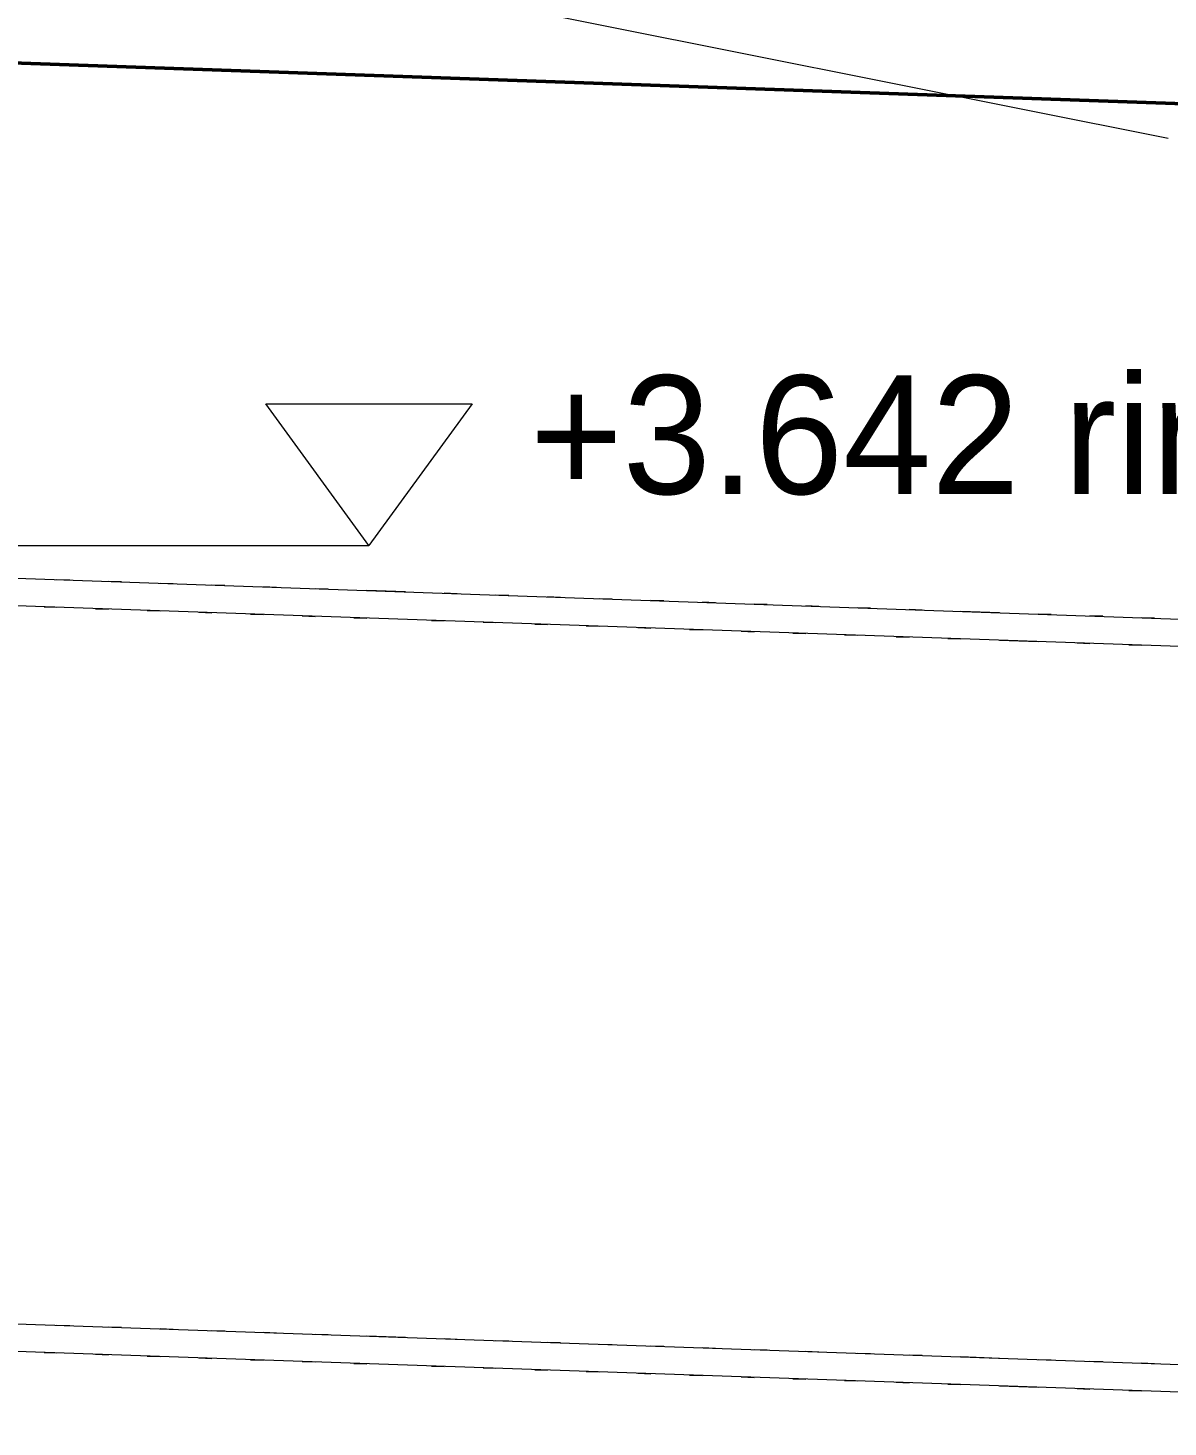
# Model space of a CAD drawing. Header units: metres. Extents: x 10 to 831, y 10 to 584.
# Drawn here: x 316.71 to 334.4, y 258 to 279.71 of the extents above; entities that cross this region are included whole.
import ezdxf

# ---------------------------------------------------------------- set-up
doc = ezdxf.new("R2010")
doc.units = ezdxf.units.M
for name, color, linetype, lineweight in [('CUT', 7, 'Continuous', 50), ('DIM', 1, 'Continuous', 13), ('TXT', 7, 'Continuous', 18), ('VIS', 8, 'Continuous', 13)]:
    doc.layers.add(name, color=color, linetype=linetype, lineweight=lineweight)

msp = doc.modelspace()

# ---------------------------------------------------------------- linework, layer by layer
at = {"layer": 'CUT'}
msp.add_line((350, 278), (302, 279.68), dxfattribs=at)
at = {"layer": 'DIM'}
msp.add_line((310, 271.68), (322, 271.68), dxfattribs=at)
msp.add_lwpolyline([(320.4, 273.88), (323.6, 273.88), (322, 271.68), (320.4, 273.88)], dxfattribs=at)
at = {"layer": 'TXT'}
msp.add_line((304.4, 284), (334.4, 278), dxfattribs=at)
at = {"layer": 'VIS'}
for p, q in [((350, 278), (302, 279.68)), ((320.6332, 279.028), (306.8592, 279.51)), ((317.0012, 279.1548), (315.4428, 279.2096)), ((316.8732, 279.1596), (315.856, 279.1952)), ((316.996, 279.1552), (315.996, 279.19)), ((317.0748, 279.1524), (316.3076, 279.1792)), ((316.9368, 279.1572), (316.3392, 279.178)), ((316.8904, 279.1588), (316.392, 279.1764)), ((316.8872, 279.1588), (316.6888, 279.166)), ((316.9164, 279.158), (316.7164, 279.1648)), ((316.8764, 279.1592), (316.7296, 279.1644)), ((316.9264, 279.1576), (316.746, 279.164)), ((316.936, 279.1572), (316.7656, 279.1632)), ((316.9516, 279.1568), (316.7868, 279.1624)), ((317.8112, 279.1268), (316.8112, 279.1616)), ((317.0268, 279.154), (316.8268, 279.1612)), ((317.0288, 279.154), (316.8292, 279.1608)), ((317.0068, 279.1548), (316.856, 279.16)), ((317.3852, 279.1416), (316.8792, 279.1592)), ((317.094, 279.1516), (316.8976, 279.1584)), ((317.0944, 279.1516), (316.9048, 279.1584)), ((316.9164, 279.158), (317.1168, 279.1508)), ((317.0736, 279.1524), (316.9244, 279.1576)), ((317.3656, 279.1424), (316.9372, 279.1572)), ((317.152, 279.1496), (316.9532, 279.1568)), ((317.1668, 279.1492), (316.9712, 279.156)), ((317.5068, 279.1372), (317.0304, 279.154)), ((317.2348, 279.1468), (317.0376, 279.1536)), ((317.3116, 279.144), (317.1112, 279.1512)), ((317.7308, 279.1296), (317.138, 279.15)), ((317.67, 279.1316), (317.1432, 279.15)), ((317.3432, 279.1428), (317.144, 279.15)), ((317.36, 279.1424), (317.1868, 279.1484)), ((317.38, 279.1416), (317.1872, 279.1484)), ((317.4064, 279.1408), (317.208, 279.1476)), ((318.192, 279.1132), (317.2592, 279.146)), ((317.8464, 279.1252), (317.2664, 279.1456)), ((317.4684, 279.1388), (317.27, 279.1456)), ((317.4872, 279.138), (317.29, 279.1448)), ((317.5036, 279.1372), (317.304, 279.1444)), ((317.4632, 279.1388), (317.3164, 279.144)), ((318.338, 279.108), (317.3396, 279.1432)), ((317.542, 279.136), (317.3564, 279.1424)), ((318.9844, 279.0856), (317.426, 279.14)), ((317.6108, 279.1336), (317.446, 279.1392)), ((317.648, 279.1324), (317.4676, 279.1388)), ((317.6816, 279.1312), (317.4832, 279.138)), ((317.6924, 279.1308), (317.492, 279.1376)), ((318.0588, 279.118), (317.5072, 279.1372)), ((317.7172, 279.13), (317.5172, 279.1368)), ((317.7476, 279.1288), (317.548, 279.136)), ((318.1584, 279.1144), (317.558, 279.1356)), ((317.7672, 279.128), (317.5672, 279.1352)), ((317.7452, 279.1288), (317.6, 279.134)), ((317.8268, 279.126), (317.6268, 279.1332)), ((317.844, 279.1256), (317.644, 279.1324)), ((317.8496, 279.1252), (317.6496, 279.1324)), ((319.0736, 279.0824), (317.7096, 279.13)), ((317.7172, 279.13), (317.9176, 279.1228)), ((317.8916, 279.124), (317.7312, 279.1296)), ((317.9104, 279.1232), (317.7596, 279.1284)), ((317.9564, 279.1216), (317.7864, 279.1276)), ((317.9768, 279.1208), (317.7884, 279.1276)), ((318.2224, 279.1124), (317.794, 279.1272)), ((319.4712, 279.0684), (317.8088, 279.1268)), ((317.968, 279.1212), (317.8188, 279.1264)), ((318.6092, 279.0988), (317.842, 279.1256)), ((318.06, 279.118), (317.8912, 279.1236)), ((318.0496, 279.1184), (317.9032, 279.1232)), ((318.1112, 279.116), (317.9112, 279.1232)), ((318.616, 279.0984), (318.016, 279.1196)), ((318.232, 279.112), (318.032, 279.1188)), ((318.2312, 279.112), (318.0416, 279.1184)), ((318.2732, 279.1104), (318.0768, 279.1172)), ((318.2768, 279.1104), (318.0792, 279.1172)), ((318.2856, 279.11), (318.0864, 279.1168)), ((318.3028, 279.1092), (318.1032, 279.1164)), ((318.34, 279.108), (318.1444, 279.1148)), ((319.4864, 279.068), (318.1456, 279.1148)), ((318.3452, 279.108), (318.1464, 279.1148)), ((318.6172, 279.0984), (318.1812, 279.1136)), ((318.37, 279.1072), (318.1892, 279.1132)), ((318.3984, 279.106), (318.2256, 279.112)), ((318.778, 279.0928), (318.3012, 279.1096)), ((318.932, 279.0872), (318.3316, 279.1084)), ((319.3288, 279.0736), (318.3324, 279.1084)), ((318.54, 279.1012), (318.3408, 279.108)), ((318.546, 279.1008), (318.3464, 279.108)), ((318.5128, 279.102), (318.3624, 279.1072)), ((318.5676, 279.1), (318.3672, 279.1072)), ((318.8828, 279.0892), (318.3848, 279.1064)), ((318.5964, 279.0992), (318.398, 279.106)), ((318.5644, 279.1004), (318.4152, 279.1056)), ((318.5996, 279.0992), (318.4348, 279.1048)), ((318.6436, 279.0976), (318.444, 279.1044)), ((319.2228, 279.0772), (318.4896, 279.1028)), ((319.076, 279.0824), (318.5488, 279.1008)), ((319.162, 279.0792), (318.6104, 279.0988)), ((319.2052, 279.078), (318.614, 279.0984)), ((318.794, 279.0924), (318.6512, 279.0972)), ((318.854, 279.09), (318.6936, 279.0956)), ((318.9184, 279.088), (318.718, 279.0948)), ((318.9168, 279.088), (318.7192, 279.0948)), ((319.336, 279.0732), (318.7384, 279.094)), ((318.9772, 279.0856), (318.8072, 279.0916)), ((319.3932, 279.0712), (318.8132, 279.0916)), ((319.0264, 279.084), (318.8264, 279.0912)), ((319.0284, 279.084), (318.8284, 279.0908)), ((319.0316, 279.084), (318.832, 279.0908)), ((319.0488, 279.0832), (318.8488, 279.0904)), ((319.054, 279.0832), (318.8556, 279.09)), ((319.0812, 279.082), (318.8824, 279.0892)), ((319.102, 279.0816), (318.9024, 279.0884)), ((319.0724, 279.0824), (318.9036, 279.0884)), ((319.0916, 279.0816), (318.9112, 279.088)), ((319.4368, 279.0696), (318.9176, 279.088)), ((318.9184, 279.088), (319.1184, 279.0808)), ((319.1404, 279.08), (318.9416, 279.0872)), ((319.1608, 279.0792), (319.012, 279.0844)), ((319.4892, 279.068), (319.0532, 279.0832)), ((319.294, 279.0748), (319.094, 279.0816)), ((319.3136, 279.074), (319.1132, 279.0812)), ((319.3072, 279.0744), (319.1144, 279.0808)), ((319.744, 279.0588), (319.1452, 279.08)), ((319.3588, 279.0724), (319.1588, 279.0796)), ((319.368, 279.072), (319.1784, 279.0788)), ((320.1964, 279.0432), (319.1964, 279.078)), ((319.398, 279.0712), (319.2128, 279.0776)), ((319.4224, 279.0704), (319.2224, 279.0772)), ((319.6508, 279.0624), (319.2224, 279.0772)), ((319.4524, 279.0692), (319.2556, 279.076)), ((319.4608, 279.0688), (319.2632, 279.0756)), ((319.4168, 279.0704), (319.266, 279.0756)), ((319.4848, 279.068), (319.296, 279.0748)), ((319.5132, 279.0672), (319.3176, 279.074)), ((321.0956, 279.0116), (319.3436, 279.0728)), ((319.8368, 279.0556), (319.3764, 279.072)), ((319.6672, 279.0616), (319.4688, 279.0684)), ((319.7128, 279.06), (319.5128, 279.0672)), ((320.0492, 279.0484), (319.5724, 279.0648)), ((319.7472, 279.0588), (319.5784, 279.0648)), ((319.7864, 279.0576), (319.588, 279.0644)), ((319.7572, 279.0584), (319.6084, 279.0636)), ((319.8136, 279.0564), (319.6332, 279.0628)), ((319.8432, 279.0556), (319.6432, 279.0624)), ((319.8164, 279.0564), (319.6556, 279.062)), ((320.6896, 279.026), (319.6628, 279.0616)), ((319.8772, 279.0544), (319.6784, 279.0612)), ((321.2512, 279.0064), (319.6928, 279.0608)), ((320.2652, 279.0408), (319.7136, 279.06)), ((320.3204, 279.0388), (319.8684, 279.0544)), ((320.4304, 279.0348), (319.8708, 279.0544)), ((320.1028, 279.0464), (319.9048, 279.0532)), ((320.1144, 279.046), (319.914, 279.0532)), ((320.1196, 279.046), (319.9192, 279.0528)), ((320.3612, 279.0372), (319.9252, 279.0528)), ((320.9232, 279.0176), (319.9264, 279.0524)), ((320.134, 279.0452), (319.9348, 279.0524)), ((320.4816, 279.0332), (319.9544, 279.0516)), ((320.1292, 279.0456), (319.956, 279.0516)), ((320.6156, 279.0284), (320.0156, 279.0496)), ((320.226, 279.042), (320.026, 279.0492)), ((320.228, 279.042), (320.0284, 279.0492)), ((320.2384, 279.0416), (320.0416, 279.0484)), ((320.5436, 279.0308), (320.0452, 279.0484)), ((320.648, 279.0272), (320.0484, 279.0484)), ((321.0792, 279.0124), (320.0792, 279.0472)), ((320.2476, 279.0412), (320.0828, 279.0472)), ((320.1196, 279.046), (320.3196, 279.0388)), ((320.3336, 279.0384), (320.1348, 279.0452)), ((320.3384, 279.038), (320.168, 279.044)), ((320.7812, 279.0228), (320.1904, 279.0432)), ((320.3536, 279.0376), (320.2048, 279.0428)), ((320.4616, 279.034), (320.2632, 279.0408)), ((320.4636, 279.0336), (320.2708, 279.0404)), ((320.4956, 279.0328), (320.2952, 279.0396)), ((320.5136, 279.032), (320.3136, 279.0392)), ((320.5048, 279.0324), (320.3152, 279.0388)), ((320.5424, 279.0312), (320.3428, 279.038)), ((320.5352, 279.0312), (320.3548, 279.0376)), ((320.5596, 279.0304), (320.3596, 279.0376)), ((320.5684, 279.03), (320.368, 279.0372)), ((320.622, 279.0284), (320.422, 279.0352)), ((320.9924, 279.0152), (320.4268, 279.0352)), ((320.6392, 279.0276), (320.4412, 279.0344)), ((320.6428, 279.0276), (320.4428, 279.0344)), ((320.6444, 279.0276), (320.4472, 279.0344)), ((320.6732, 279.0264), (320.474, 279.0336)), ((320.6864, 279.026), (320.4908, 279.0328)), ((320.7596, 279.0236), (320.5908, 279.0292)), ((320.7784, 279.0228), (320.618, 279.0284)), ((320.9304, 279.0176), (320.7312, 279.0244)), ((321.3268, 279.0036), (320.7468, 279.024)), ((320.9232, 279.0176), (320.7724, 279.0228)), ((320.976, 279.016), (320.778, 279.0228)), ((321.2332, 279.0068), (320.7972, 279.022)), ((321.8108, 278.9868), (320.8112, 279.0216)), ((321.3684, 279.002), (320.8168, 279.0216)), ((321.028, 279.014), (320.828, 279.0212)), ((321.0312, 279.014), (320.8312, 279.0208)), ((321.3712, 279.002), (320.9108, 279.018)), ((321.1292, 279.0104), (320.93, 279.0176)), ((321.1676, 279.0092), (320.9944, 279.0152)), ((321.256, 279.006), (321.0576, 279.0128)), ((321.2544, 279.006), (321.0688, 279.0124)), ((321.2364, 279.0068), (321.0716, 279.0124)), ((321.6416, 278.9924), (321.0732, 279.0124)), ((321.2572, 279.006), (321.0768, 279.0124)), ((321.2484, 279.0064), (321.0992, 279.0116)), ((321.3204, 279.0036), (321.1204, 279.0108)), ((321.276, 279.0052), (321.1296, 279.0104)), ((321.734, 278.9892), (321.1336, 279.0104)), ((321.7404, 278.9892), (321.1416, 279.01)), ((321.638, 278.9928), (321.1612, 279.0092)), ((321.3588, 279.0024), (321.1888, 279.0084)), ((322.1856, 278.9736), (321.2156, 279.0076)), ((321.4172, 279.0004), (321.2208, 279.0072)), ((321.4256, 279), (321.226, 279.0072)), ((321.772, 278.988), (321.2656, 279.0056)), ((321.4692, 278.9984), (321.27, 279.0056)), ((321.3204, 279.0036), (321.5208, 278.9968)), ((321.8872, 278.984), (321.36, 279.0024)), ((321.8268, 278.986), (321.3748, 279.002)), ((321.62, 278.9932), (321.4272, 279)), ((323.1656, 278.9392), (321.5032, 278.9972)), ((322.518, 278.962), (321.5212, 278.9968)), ((321.7284, 278.9896), (321.5292, 278.9964)), ((322.2248, 278.972), (321.6304, 278.9928)), ((321.8308, 278.986), (321.6312, 278.9928)), ((321.8424, 278.9856), (321.6424, 278.9924)), ((321.8476, 278.9852), (321.6476, 278.9924)), ((321.86, 278.9848), (321.6644, 278.9916)), ((322.1048, 278.9764), (321.6688, 278.9916)), ((321.8448, 278.9856), (321.6956, 278.9908)), ((321.8992, 278.9836), (321.6992, 278.9904)), ((321.8628, 278.9848), (321.716, 278.99)), ((322.322, 278.9688), (321.7256, 278.9896)), ((321.8956, 278.9836), (321.7308, 278.9896)), ((321.936, 278.9824), (321.7932, 278.9872)), ((321.9788, 278.9808), (321.7984, 278.9872)), ((322.498, 278.9624), (321.8972, 278.9836)), ((322.0616, 278.978), (321.9012, 278.9836)), ((322.1164, 278.976), (321.916, 278.9828)), ((322.4716, 278.9636), (321.92, 278.9828)), ((322.5, 278.9624), (321.9344, 278.9824)), ((323.518, 278.9268), (321.9596, 278.9816)), ((322.1604, 278.9744), (321.9604, 278.9812)), ((322.166, 278.974), (321.9676, 278.9812)), ((323.7496, 278.9188), (321.996, 278.98)), ((323.3968, 278.9312), (321.9964, 278.98)), ((322.2216, 278.9724), (322.0216, 278.9792)), ((322.2276, 278.972), (322.0276, 278.9792)), ((322.206, 278.9728), (322.0332, 278.9788)), ((323.1312, 278.9404), (322.1324, 278.9752)), ((322.9052, 278.9484), (322.1384, 278.9752)), ((322.7516, 278.9536), (322.1604, 278.9744)), ((322.3796, 278.9668), (322.2096, 278.9728)), ((322.3992, 278.966), (322.21, 278.9728)), ((322.4468, 278.9644), (322.278, 278.9704)), ((322.4292, 278.9648), (322.2788, 278.9704)), ((322.4412, 278.9644), (322.292, 278.9696)), ((322.8736, 278.9496), (322.2936, 278.9696)), ((322.4496, 278.9644), (322.3028, 278.9696)), ((322.5216, 278.9616), (322.3216, 278.9688)), ((322.9232, 278.9476), (322.3252, 278.9688)), ((322.5392, 278.9612), (322.3396, 278.968)), ((323.7008, 278.9204), (322.36, 278.9676)), ((322.7932, 278.9524), (322.3644, 278.9672)), ((322.536, 278.9612), (322.37, 278.9672)), ((323.0152, 278.9444), (322.4156, 278.9656)), ((322.618, 278.9584), (322.4204, 278.9652)), ((322.6256, 278.958), (322.4256, 278.9652)), ((322.5916, 278.9592), (322.4324, 278.9648)), ((323.042, 278.9436), (322.442, 278.9644)), ((322.642, 278.9576), (322.4464, 278.9644)), ((323.042, 278.9436), (322.4824, 278.9632)), ((322.6984, 278.9556), (322.4984, 278.9624)), ((322.7008, 278.9556), (322.5204, 278.9616)), ((322.5216, 278.9616), (322.722, 278.9548)), ((322.9768, 278.946), (322.5408, 278.9612)), ((322.7764, 278.9528), (322.5836, 278.9596)), ((322.8696, 278.9496), (322.672, 278.9564)), ((322.9172, 278.948), (322.7168, 278.9548)), ((322.8844, 278.9492), (322.7196, 278.9548)), ((323.2928, 278.9348), (322.766, 278.9532)), ((323.7376, 278.9192), (322.7676, 278.9532)), ((323.0468, 278.9432), (322.8472, 278.9504)), ((323.0608, 278.9428), (322.862, 278.95)), ((323.024, 278.944), (322.8636, 278.9496)), ((323.0376, 278.9436), (322.8888, 278.9488)), ((323.036, 278.9436), (322.8896, 278.9488)), ((323.1176, 278.9408), (322.9188, 278.948)), ((323.4588, 278.9288), (322.9528, 278.9468)), ((323.5752, 278.9248), (323.0232, 278.944)), ((323.2416, 278.9364), (323.0432, 278.9436)), ((323.2444, 278.9364), (323.0716, 278.9424)), ((323.3164, 278.934), (323.1164, 278.9408)), ((323.3228, 278.9336), (323.1236, 278.9408)), ((323.3376, 278.9332), (323.138, 278.94)), ((323.7528, 278.9188), (323.1576, 278.9396)), ((323.3608, 278.9324), (323.1608, 278.9392)), ((323.3692, 278.932), (323.1692, 278.9392)), ((323.3332, 278.9332), (323.1824, 278.9388)), ((323.3824, 278.9316), (323.186, 278.9384)), ((323.414, 278.9304), (323.216, 278.9376)), ((323.8212, 278.9164), (323.2216, 278.9372)), ((323.65, 278.9224), (323.2216, 278.9372)), ((323.4272, 278.93), (323.2272, 278.9372)), ((323.7408, 278.9192), (323.2304, 278.9368)), ((323.4224, 278.9304), (323.242, 278.9364)), ((323.4972, 278.9276), (323.2976, 278.9344)), ((323.536, 278.9264), (323.3468, 278.9328)), ((323.5436, 278.926), (323.3788, 278.9316)), ((323.8488, 278.9152), (323.4128, 278.9304)), ((324.0076, 278.9096), (323.442, 278.9296)), ((323.6228, 278.9232), (323.476, 278.9284)), ((323.634, 278.9228), (323.4852, 278.928)), ((324.1, 278.9064), (323.4992, 278.9276)), ((324.5104, 278.892), (323.514, 278.9272)), ((323.718, 278.92), (323.5176, 278.9268)), ((323.7228, 278.9196), (323.5228, 278.9268)), ((323.8152, 278.9164), (323.6196, 278.9232)), ((323.8252, 278.916), (323.6252, 278.9232)), ((323.8304, 278.916), (323.6304, 278.9228)), ((323.8416, 278.9156), (323.6416, 278.9224)), ((324.4396, 278.8948), (323.6724, 278.9216)), ((324.1804, 278.9036), (323.7036, 278.9204)), ((323.9128, 278.9132), (323.714, 278.92)), ((323.7228, 278.9196), (323.9228, 278.9128)), ((324.328, 278.8984), (323.7368, 278.9192)), ((323.9328, 278.9124), (323.74, 278.9192)), ((324.2828, 278.9), (323.7636, 278.9184)), ((323.9864, 278.9104), (323.826, 278.916)), ((324.036, 278.9088), (323.8376, 278.9156)), ((324.4204, 278.8952), (323.8404, 278.9156)), ((324.4508, 278.8944), (323.858, 278.9148)), ((324.1172, 278.906), (323.9172, 278.9128)), ((324.5176, 278.892), (323.9196, 278.9128)), ((324.5364, 278.8912), (323.936, 278.9124)), ((327.768, 278.778), (323.9428, 278.912)), ((324.1444, 278.9048), (323.964, 278.9112)), ((324.134, 278.9052), (323.9652, 278.9112)), ((325.0108, 278.8748), (324.0108, 278.9096)), ((324.2272, 278.902), (324.0272, 278.9092)), ((324.5288, 278.8916), (324.0304, 278.9088)), ((324.224, 278.902), (324.0384, 278.9088)), ((324.2092, 278.9028), (324.0628, 278.908)), ((324.2212, 278.9024), (324.0784, 278.9072)), ((324.5288, 278.8916), (324.0816, 278.9072)), ((324.2368, 278.9016), (324.086, 278.9068)), ((324.2964, 278.8996), (324.0968, 278.9068)), ((324.3104, 278.8992), (324.1268, 278.9056)), ((324.6988, 278.8856), (324.1716, 278.904)), ((324.7208, 278.8848), (324.2848, 278.9)), ((324.924, 278.8776), (324.3232, 278.8988)), ((324.5356, 278.8912), (324.336, 278.8984)), ((324.5616, 278.8904), (324.3648, 278.8972)), ((324.5324, 278.8912), (324.3676, 278.8972)), ((324.5912, 278.8892), (324.3936, 278.8964)), ((326.1572, 278.8344), (324.4052, 278.896)), ((325.0152, 278.8744), (324.4152, 278.8956)), ((324.63, 278.888), (324.43, 278.8948)), ((324.646, 278.8872), (324.4464, 278.8944)), ((324.6728, 278.8864), (324.4836, 278.8932)), ((324.5236, 278.8916), (325.124, 278.8708)), ((324.7616, 278.8832), (324.5912, 278.8892)), ((324.8304, 278.8808), (324.632, 278.888)), ((324.796, 278.882), (324.6492, 278.8872)), ((325.0784, 278.8724), (324.65, 278.8872)), ((324.866, 278.8796), (324.6856, 278.886)), ((324.8392, 278.8808), (324.6888, 278.886)), ((324.9016, 278.8784), (324.7076, 278.8852)), ((324.9172, 278.878), (324.7176, 278.8848)), ((324.918, 278.878), (324.718, 278.8848)), ((324.9424, 278.8772), (324.7444, 278.884)), ((324.9616, 278.8764), (324.7616, 278.8832)), ((325.2696, 278.8656), (324.7884, 278.8824)), ((324.9888, 278.8756), (324.7932, 278.8824)), ((324.9996, 278.8752), (324.8012, 278.882)), ((324.9752, 278.876), (324.802, 278.882)), ((325.0212, 278.8744), (324.8212, 278.8812)), ((325.0248, 278.874), (324.8248, 278.8812)), ((325.0412, 278.8736), (324.8412, 278.8804)), ((325.0956, 278.8716), (324.896, 278.8788)), ((325.0892, 278.872), (324.8964, 278.8788)), ((325.106, 278.8712), (324.9072, 278.8784)), ((325.5152, 278.8568), (324.9496, 278.8768)), ((325.4512, 278.8592), (324.9748, 278.876)), ((325.1252, 278.8708), (324.976, 278.876)), ((325.146, 278.87), (324.9776, 278.8756)), ((325.5212, 278.8568), (325.0268, 278.874)), ((326.0264, 278.8392), (325.0936, 278.8716)), ((325.3012, 278.8644), (325.1008, 278.8716)), ((326.1052, 278.8364), (325.1088, 278.8712)), ((325.334, 278.8632), (325.1344, 278.8704)), ((325.7404, 278.8492), (325.1508, 278.8696)), ((325.5928, 278.8544), (325.1568, 278.8696)), ((325.37, 278.862), (325.17, 278.8692)), ((326.1968, 278.8332), (325.1968, 278.868)), ((326.4908, 278.8228), (325.1976, 278.868)), ((325.6672, 278.8516), (325.2068, 278.8676)), ((325.4268, 278.86), (325.2268, 278.8672)), ((325.7816, 278.8476), (325.23, 278.8668)), ((326.2624, 278.8308), (325.236, 278.8668)), ((325.4808, 278.858), (325.282, 278.8652)), ((325.588, 278.8544), (325.4076, 278.8608)), ((325.6364, 278.8528), (325.4388, 278.8596)), ((325.9352, 278.8424), (325.5068, 278.8572)), ((325.7196, 278.85), (325.5196, 278.8568)), ((325.7248, 278.8496), (325.5244, 278.8568)), ((325.7216, 278.8496), (325.5724, 278.8548)), ((325.7528, 278.8488), (325.5772, 278.8548)), ((325.7752, 278.848), (325.5776, 278.8548)), ((325.7432, 278.8488), (325.5924, 278.8544)), ((325.782, 278.8476), (325.612, 278.8536)), ((325.8096, 278.8468), (325.62, 278.8532)), ((325.8296, 278.846), (325.63, 278.8528)), ((325.8408, 278.8456), (325.6408, 278.8524)), ((325.8456, 278.8452), (325.6456, 278.8524)), ((326.1584, 278.8344), (325.6524, 278.852)), ((326.1892, 278.8332), (325.6912, 278.8508)), ((325.9016, 278.8436), (325.7028, 278.8504)), ((326.2984, 278.8296), (325.7072, 278.8504)), ((325.7248, 278.8496), (325.9248, 278.8428)), ((325.9676, 278.8412), (325.774, 278.848)), ((326.0136, 278.8396), (325.8408, 278.8456)), ((326.0804, 278.8372), (325.8948, 278.8436)), ((326.5104, 278.822), (325.9124, 278.8432)), ((326.1324, 278.8352), (325.934, 278.8424)), ((326.5624, 278.8204), (325.962, 278.8412)), ((326.162, 278.8344), (325.9664, 278.8412)), ((326.1704, 278.834), (325.9704, 278.8412)), ((326.18, 278.8336), (326.0152, 278.8396)), ((326.6208, 278.8184), (326.0208, 278.8392)), ((326.2244, 278.832), (326.0248, 278.8392)), ((326.2264, 278.832), (326.0268, 278.8392)), ((326.4644, 278.8236), (326.0284, 278.8392)), ((326.2456, 278.8312), (326.0528, 278.838)), ((326.232, 278.832), (326.0716, 278.8376)), ((326.2764, 278.8304), (326.0776, 278.8372)), ((326.3096, 278.8292), (326.1292, 278.8356)), ((326.318, 278.8288), (326.1688, 278.834)), ((327.9156, 278.7728), (326.1912, 278.8332)), ((326.6468, 278.8172), (326.1948, 278.8332)), ((326.7224, 278.8148), (326.246, 278.8312)), ((326.4536, 278.824), (326.2596, 278.8308)), ((326.5112, 278.822), (326.312, 278.8292)), ((326.5204, 278.8216), (326.3204, 278.8288)), ((326.532, 278.8212), (326.3324, 278.8284)), ((326.8848, 278.8092), (326.3332, 278.8284)), ((326.5064, 278.8224), (326.3636, 278.8272)), ((326.9588, 278.8064), (326.3672, 278.8272)), ((326.5852, 278.8196), (326.3868, 278.8264)), ((326.6296, 278.818), (326.4296, 278.8248)), ((326.6424, 278.8176), (326.4436, 278.8244)), ((326.646, 278.8172), (326.4576, 278.824)), ((327.9244, 278.7728), (326.5264, 278.8216)), ((326.816, 278.8116), (326.6176, 278.8184)), ((326.8224, 278.8112), (326.6248, 278.818)), ((327.1432, 278.8), (326.6328, 278.818)), ((326.8332, 278.8108), (326.6648, 278.8168)), ((326.8492, 278.8104), (326.7024, 278.8156)), ((326.9032, 278.8084), (326.7028, 278.8152)), ((326.92, 278.8076), (326.72, 278.8148)), ((326.9256, 278.8076), (326.7256, 278.8148)), ((327.7388, 278.7792), (326.738, 278.814)), ((327.2016, 278.798), (326.7412, 278.814)), ((326.9464, 278.8068), (326.7568, 278.8136)), ((326.9144, 278.808), (326.7656, 278.8132)), ((327.4148, 278.7904), (326.8148, 278.8116)), ((327.04, 278.8036), (326.8404, 278.8104)), ((327.0452, 278.8036), (326.8452, 278.8104)), ((327.0316, 278.804), (326.8512, 278.8104)), ((332.6416, 278.6076), (326.8732, 278.8096)), ((327.052, 278.8032), (326.8792, 278.8092)), ((327.0936, 278.8016), (326.894, 278.8088)), ((327.0948, 278.8016), (326.8956, 278.8088)), ((327.3364, 278.7932), (326.9004, 278.8084)), ((326.9256, 278.8076), (327.126, 278.8004)), ((327.3636, 278.7924), (326.9352, 278.8072)), ((327.1588, 278.7996), (326.9828, 278.8056)), ((327.1688, 278.7992), (327.0044, 278.8048)), ((327.1944, 278.7984), (327.034, 278.804)), ((328.4256, 278.7552), (327.0616, 278.8028)), ((327.2496, 278.7964), (327.0988, 278.8016)), ((327.3212, 278.7936), (327.1212, 278.8008)), ((327.3224, 278.7936), (327.124, 278.8008)), ((327.3304, 278.7936), (327.1308, 278.8004)), ((327.3352, 278.7932), (327.1396, 278.8)), ((327.3708, 278.792), (327.1708, 278.7992)), ((327.402, 278.7908), (327.2092, 278.7976)), ((327.4244, 278.79), (327.2244, 278.7972)), ((327.4264, 278.79), (327.2264, 278.7972)), ((327.4292, 278.79), (327.2292, 278.7968)), ((327.4384, 278.7896), (327.2396, 278.7968)), ((327.4356, 278.7896), (327.2892, 278.7948)), ((327.5144, 278.7872), (327.3208, 278.7936)), ((328.2648, 278.7608), (327.332, 278.7932)), ((327.8456, 278.7756), (327.3396, 278.7932)), ((327.8092, 278.7768), (327.362, 278.7924)), ((327.6104, 278.7836), (327.412, 278.7904)), ((327.988, 278.7704), (327.4364, 278.7896)), ((328.8952, 278.7388), (327.5, 278.7876)), ((327.7056, 278.7804), (327.5092, 278.7872)), ((328.3112, 278.7592), (327.5168, 278.7868)), ((327.7208, 278.7796), (327.5208, 278.7868)), ((327.7484, 278.7788), (327.5512, 278.7856)), ((327.7632, 278.7784), (327.5628, 278.7852)), ((328.0904, 278.7668), (327.5712, 278.7852)), ((327.7744, 278.778), (327.576, 278.7848)), ((327.8204, 278.7764), (327.6208, 278.7832)), ((327.828, 278.776), (327.6632, 278.7816)), ((328.2684, 278.7608), (327.6776, 278.7812)), ((328.182, 278.7636), (327.6836, 278.7812)), ((327.89, 278.774), (327.6912, 278.7808)), ((327.8928, 278.7736), (327.6928, 278.7808)), ((328.1532, 278.7648), (327.7012, 278.7804)), ((327.9364, 278.7724), (327.7508, 278.7788)), ((328.2084, 278.7628), (327.7724, 278.778)), ((328.2204, 278.7624), (327.792, 278.7772)), ((328.0084, 278.7696), (327.8108, 278.7768)), ((328.0224, 278.7692), (327.8756, 278.7744)), ((328.0832, 278.7672), (327.8936, 278.7736)), ((328.1048, 278.7664), (327.9056, 278.7732)), ((328.504, 278.7524), (327.9064, 278.7732)), ((328.1268, 278.7656), (327.9268, 278.7724)), ((328.1536, 278.7648), (327.9652, 278.7712)), ((328.736, 278.7444), (327.9688, 278.7712)), ((328.1712, 278.764), (327.9712, 278.7712)), ((328.164, 278.7644), (327.9936, 278.7704)), ((328.1568, 278.7644), (327.9964, 278.77)), ((329.3972, 278.7212), (327.9972, 278.77)), ((329.0104, 278.7348), (328.0104, 278.7696)), ((328.624, 278.748), (328.024, 278.7692)), ((328.2292, 278.762), (328.0292, 278.7688)), ((328.2344, 278.762), (328.0356, 278.7688)), ((328.5644, 278.7504), (328.0372, 278.7688)), ((328.2396, 278.7616), (328.0396, 278.7688)), ((328.6444, 278.7476), (328.0444, 278.7684)), ((328.1268, 278.7656), (328.3272, 278.7584)), ((328.4048, 278.756), (328.206, 278.7628)), ((328.4056, 278.756), (328.2564, 278.7612)), ((328.4752, 278.7532), (328.2948, 278.7596)), ((328.5052, 278.7524), (328.3048, 278.7592)), ((328.5084, 278.7524), (328.3128, 278.7592)), ((328.5124, 278.752), (328.314, 278.7592)), ((328.5216, 278.7516), (328.3216, 278.7588)), ((328.5224, 278.7516), (328.3224, 278.7588)), ((328.5284, 278.7516), (328.3288, 278.7584)), ((328.5204, 278.7516), (328.3516, 278.7576)), ((328.5584, 278.7504), (328.3656, 278.7572)), ((328.626, 278.748), (328.426, 278.7552)), ((328.6092, 278.7488), (328.4624, 278.754)), ((330.0348, 278.6988), (328.4764, 278.7532)), ((328.692, 278.7456), (328.492, 278.7528)), ((329.0912, 278.732), (328.5396, 278.7512)), ((328.7556, 278.7436), (328.6052, 278.7488)), ((328.7828, 278.7424), (328.6096, 278.7488)), ((329.0804, 278.732), (328.6444, 278.7476)), ((329.0776, 278.7324), (328.6492, 278.7472)), ((328.8168, 278.7416), (328.652, 278.7472)), ((329.6928, 278.7108), (328.6964, 278.7456)), ((328.9324, 278.7372), (328.7348, 278.7444)), ((329.364, 278.7224), (328.7636, 278.7432)), ((328.9716, 278.736), (328.7716, 278.7432)), ((329.0304, 278.734), (328.8312, 278.7408)), ((329.0392, 278.7336), (328.8396, 278.7408)), ((329.002, 278.7348), (328.8528, 278.74)), ((329.448, 278.7192), (328.8676, 278.7396)), ((329.0832, 278.732), (328.8844, 278.7392)), ((330.1852, 278.6936), (328.8924, 278.7388)), ((328.9276, 278.7376), (329.528, 278.7164)), ((329.44, 278.7196), (328.9588, 278.7364)), ((329.1844, 278.7284), (329.0144, 278.7344)), ((329.22, 278.7272), (329.0304, 278.734)), ((329.1956, 278.728), (329.0488, 278.7332)), ((329.6612, 278.712), (329.0956, 278.7316)), ((329.2648, 278.7256), (329.1056, 278.7312)), ((329.3224, 278.7236), (329.1224, 278.7308)), ((329.3232, 278.7236), (329.1232, 278.7308)), ((329.3268, 278.7236), (329.1272, 278.7304)), ((329.328, 278.7236), (329.1276, 278.7304)), ((329.3596, 278.7224), (329.1616, 278.7292)), ((329.8144, 278.7064), (329.2144, 278.7276)), ((329.4204, 278.7204), (329.2204, 278.7272)), ((329.8236, 278.706), (329.224, 278.7272)), ((329.4256, 278.72), (329.226, 278.7272)), ((329.4288, 278.72), (329.2288, 278.7268)), ((329.8448, 278.7056), (329.2536, 278.726)), ((329.4912, 278.718), (329.2912, 278.7248)), ((329.476, 278.7184), (329.3112, 278.724)), ((329.5328, 278.7164), (329.364, 278.7224)), ((329.5896, 278.7144), (329.3916, 278.7212)), ((329.97, 278.7012), (329.4428, 278.7196)), ((329.5984, 278.714), (329.4492, 278.7192)), ((331.2188, 278.6572), (329.4668, 278.7188)), ((329.6708, 278.7116), (329.474, 278.7184)), ((329.682, 278.7112), (329.4864, 278.718)), ((330.0976, 278.6964), (329.4996, 278.7176)), ((330.0984, 278.6964), (329.5004, 278.7176)), ((329.9632, 278.7012), (329.5032, 278.7172)), ((329.7024, 278.7104), (329.504, 278.7172)), ((329.6488, 278.7124), (329.506, 278.7172)), ((329.6596, 278.712), (329.5088, 278.7172)), ((330.5336, 278.6812), (329.5164, 278.7168)), ((329.7148, 278.71), (329.522, 278.7168)), ((329.7216, 278.7096), (329.5244, 278.7168)), ((329.7924, 278.7072), (329.6068, 278.7136)), ((329.8264, 278.706), (329.6272, 278.7132)), ((331.8356, 278.6356), (329.6356, 278.7128)), ((330.1948, 278.6932), (329.6428, 278.7124)), ((329.8436, 278.7056), (329.6436, 278.7124)), ((329.8212, 278.7064), (329.6484, 278.7124)), ((330.1744, 278.694), (329.6764, 278.7112)), ((329.8788, 278.7044), (329.6796, 278.7112)), ((330.2796, 278.6904), (329.7384, 278.7092)), ((330.3568, 278.6876), (329.7884, 278.7076)), ((330.1068, 278.6964), (329.9068, 278.7032)), ((330.4024, 278.686), (329.9212, 278.7028)), ((330.124, 278.6956), (329.924, 278.7028)), ((330.5248, 278.6816), (329.926, 278.7024)), ((330.5292, 278.6816), (329.9284, 278.7024)), ((330.5412, 278.6812), (329.9404, 278.702)), ((330.876, 278.6692), (329.9436, 278.702)), ((330.2284, 278.692), (330.0284, 278.6992)), ((330.5456, 278.6808), (330.0352, 278.6988)), ((330.2388, 278.6916), (330.0388, 278.6988)), ((330.2076, 278.6928), (330.0388, 278.6988)), ((330.1948, 278.6932), (330.0456, 278.6984)), ((330.506, 278.6824), (330.0772, 278.6972)), ((330.5632, 278.6804), (330.1112, 278.696)), ((330.1288, 278.6956), (330.7292, 278.6744)), ((330.3904, 278.6864), (330.192, 278.6932)), ((330.8712, 278.6696), (330.2928, 278.6896)), ((330.4648, 278.6836), (330.3, 278.6896)), ((330.5644, 278.6804), (330.3644, 278.6872)), ((330.8536, 278.67), (330.3768, 278.6868)), ((330.9948, 278.6652), (330.4148, 278.6856)), ((331.02, 278.6644), (330.42, 278.6852)), ((330.622, 278.6784), (330.4232, 278.6852)), ((330.6236, 278.678), (330.4236, 278.6852)), ((330.6256, 278.678), (330.4256, 278.6852)), ((332.0184, 278.6292), (330.46, 278.684)), ((330.674, 278.6764), (330.4752, 278.6832)), ((330.7752, 278.6728), (330.5776, 278.6796)), ((331.0896, 278.662), (330.642, 278.6776)), ((330.8496, 278.6704), (330.6532, 278.6772)), ((330.8552, 278.67), (330.6596, 278.6768)), ((330.8596, 278.67), (330.6868, 278.676)), ((331.2888, 278.6548), (330.694, 278.6756)), ((330.9056, 278.6684), (330.7084, 278.6752)), ((331.298, 278.6544), (330.7464, 278.674)), ((330.9452, 278.6668), (330.7472, 278.674)), ((330.9724, 278.666), (330.7724, 278.6728)), ((331.7468, 278.6388), (330.7888, 278.6724)), ((331.0012, 278.6648), (330.8208, 278.6712)), ((331.0384, 278.6636), (330.8384, 278.6708)), ((331.4428, 278.6496), (330.8432, 278.6704)), ((331.376, 278.652), (330.8488, 278.6704)), ((331.1144, 278.6608), (330.9252, 278.6676)), ((331.3628, 278.6524), (330.9344, 278.6672)), ((331.124, 278.6608), (330.9592, 278.6664)), ((331.4056, 278.6508), (330.9696, 278.666)), ((331.1688, 278.6592), (330.9804, 278.6656)), ((331.1848, 278.6584), (330.9864, 278.6656)), ((331.1656, 278.6592), (331.0152, 278.6644)), ((331.4976, 278.6476), (331.0372, 278.6636)), ((331.22, 278.6572), (331.0512, 278.6632)), ((332.4828, 278.6132), (331.0876, 278.662)), ((331.6928, 278.6408), (331.0948, 278.6616)), ((331.3236, 278.6536), (331.124, 278.6608)), ((331.3244, 278.6536), (331.124, 278.6608)), ((331.3296, 278.6536), (331.1296, 278.6604)), ((332.5976, 278.6092), (331.1972, 278.658)), ((331.3648, 278.6524), (331.2044, 278.658)), ((331.4104, 278.6508), (331.2104, 278.6576)), ((331.8144, 278.6364), (331.2144, 278.6576)), ((331.418, 278.6504), (331.2192, 278.6572)), ((331.8152, 278.6364), (331.224, 278.6572)), ((331.4888, 278.648), (331.2892, 278.6548)), ((332.7176, 278.6048), (331.3196, 278.654)), ((331.3296, 278.6536), (331.53, 278.6464)), ((332.712, 278.6052), (331.348, 278.6528)), ((331.5664, 278.6452), (331.396, 278.6512)), ((332.0288, 278.6288), (331.4392, 278.6496)), ((331.642, 278.6424), (331.4492, 278.6492)), ((331.6484, 278.6424), (331.4628, 278.6488)), ((331.692, 278.6408), (331.4928, 278.6476)), ((332.0896, 278.6268), (331.4976, 278.6476)), ((331.7088, 278.64), (331.5084, 278.6472)), ((331.686, 278.6408), (331.5368, 278.6464)), ((331.7232, 278.6396), (331.5428, 278.646)), ((332.1652, 278.6244), (331.5648, 278.6452)), ((331.7728, 278.638), (331.5724, 278.6448)), ((331.8232, 278.636), (331.6232, 278.6432)), ((331.8252, 278.636), (331.6252, 278.6432)), ((332.1248, 278.6256), (331.648, 278.6424)), ((331.8672, 278.6348), (331.6684, 278.6416)), ((332.1672, 278.624), (331.6688, 278.6416)), ((331.898, 278.6336), (331.7252, 278.6396)), ((332.2324, 278.622), (331.726, 278.6396)), ((332.3564, 278.6176), (331.7636, 278.6384)), ((331.9792, 278.6308), (331.7804, 278.6376)), ((332.7912, 278.6024), (331.7912, 278.6372)), ((332.0284, 278.6292), (331.8328, 278.636)), ((332.2776, 278.6204), (331.8416, 278.6356)), ((332.4012, 278.616), (331.8496, 278.6352)), ((332.4788, 278.6132), (331.884, 278.634)), ((332.0696, 278.6276), (331.9188, 278.6328)), ((332.5212, 278.6116), (331.9224, 278.6328)), ((332.1252, 278.6256), (331.9248, 278.6328)), ((332.126, 278.6256), (331.926, 278.6324)), ((332.1128, 278.626), (331.948, 278.632)), ((332.5416, 278.6112), (331.9616, 278.6312)), ((332.61, 278.6088), (332.01, 278.6296)), ((332.214, 278.6224), (332.0152, 278.6296)), ((332.2196, 278.6224), (332.0196, 278.6292)), ((332.228, 278.622), (332.028, 278.6292)), ((332.238, 278.6216), (332.038, 278.6288)), ((332.6424, 278.6076), (332.0428, 278.6284)), ((332.2512, 278.6212), (332.062, 278.628)), ((332.288, 278.62), (332.0884, 278.6268)), ((332.6764, 278.6064), (332.1112, 278.626)), ((332.2824, 278.62), (332.1332, 278.6252)), ((332.3272, 278.6184), (332.1668, 278.624)), ((333.88, 278.564), (332.2172, 278.6224)), ((332.7816, 278.6028), (332.2544, 278.6212)), ((332.4448, 278.6144), (332.2644, 278.6208)), ((333.032, 278.594), (332.2648, 278.6208)), ((332.422, 278.6152), (332.2756, 278.6204)), ((333.28, 278.5852), (332.2836, 278.62)), ((332.5308, 278.6116), (332.3308, 278.6184)), ((332.5308, 278.6116), (332.3328, 278.6184)), ((332.5872, 278.6096), (332.4168, 278.6156)), ((332.9368, 278.5972), (332.4176, 278.6152)), ((332.6248, 278.608), (332.4248, 278.6152)), ((334.2848, 278.55), (332.4432, 278.6144)), ((333.0604, 278.5928), (332.4636, 278.6136)), ((332.9732, 278.596), (332.5216, 278.6116)), ((332.5308, 278.6116), (332.7312, 278.6044)), ((333.4876, 278.578), (332.5548, 278.6104)), ((332.7984, 278.602), (332.6056, 278.6088)), ((332.772, 278.6028), (332.6072, 278.6088)), ((333.2016, 278.588), (332.6152, 278.6084)), ((332.8148, 278.6016), (332.6184, 278.6084)), ((332.8788, 278.5992), (332.6816, 278.606)), ((333.1492, 278.5896), (332.7132, 278.6052)), ((332.926, 278.5976), (332.7256, 278.6044)), ((332.9268, 278.5976), (332.7264, 278.6044)), ((332.8788, 278.5992), (332.7296, 278.6044)), ((332.9072, 278.5984), (332.7384, 278.604)), ((333.3432, 278.5828), (332.7428, 278.604)), ((332.9732, 278.596), (332.7732, 278.6028)), ((333.3912, 278.5812), (332.8004, 278.602)), ((333.0228, 278.5944), (332.8232, 278.6012)), ((333.0276, 278.594), (332.8276, 278.6012)), ((333.4376, 278.5796), (332.8376, 278.6008)), ((333.0088, 278.5948), (332.862, 278.6)), ((333.0872, 278.592), (332.8876, 278.5988)), ((333.3956, 278.5812), (332.9192, 278.598)), ((333.5044, 278.5772), (332.9528, 278.5968)), ((333.1668, 278.5892), (332.9864, 278.5956)), ((333.2864, 278.5848), (333.0868, 278.592)), ((333.2872, 278.5848), (333.0876, 278.592)), ((333.3108, 278.584), (333.1104, 278.5912)), ((333.32, 278.5836), (333.1204, 278.5908)), ((333.2896, 278.5848), (333.1292, 278.5904)), ((333.766, 278.568), (333.1656, 278.5892)), ((333.388, 278.5816), (333.1988, 278.588)), ((333.8192, 278.5664), (333.2196, 278.5872)), ((333.648, 278.5724), (333.2196, 278.5872)), ((333.4912, 278.578), (333.2964, 278.5848)), ((333.5048, 278.5772), (333.3192, 278.584)), ((333.4752, 278.5784), (333.326, 278.5836)), ((334.1596, 278.5544), (333.3296, 278.5836)), ((333.5424, 278.576), (333.3448, 278.5828)), ((333.576, 278.5748), (333.4252, 278.58)), ((333.6076, 278.5736), (333.4376, 278.5796)), ((333.5952, 278.574), (333.4488, 278.5792)), ((333.6288, 278.5728), (333.456, 278.5792)), ((333.6688, 278.5716), (333.4704, 278.5784)), ((334.0884, 278.5568), (333.5084, 278.5772)), ((334.1164, 278.556), (333.522, 278.5768)), ((333.7276, 278.5696), (333.5272, 278.5764)), ((333.732, 278.5692), (333.5316, 278.5764)), ((333.7732, 278.568), (333.5732, 278.5748)), ((334.0212, 278.5592), (333.5852, 278.5744)), ((333.7608, 278.5684), (333.596, 278.574)), ((333.806, 278.5668), (333.6068, 278.5736)), ((334.214, 278.5524), (333.614, 278.5736)), ((334.184, 278.5536), (333.6188, 278.5732)), ((333.8248, 278.566), (333.6248, 278.5732)), ((333.8272, 278.566), (333.6276, 278.5732)), ((333.8416, 278.5656), (333.642, 278.5724)), ((333.8556, 278.5652), (333.6568, 278.572)), ((334.1872, 278.5536), (333.66, 278.572)), ((333.8864, 278.564), (333.6868, 278.5708)), ((333.8884, 278.564), (333.708, 278.5704)), ((333.732, 278.5692), (333.932, 278.5624)), ((333.9196, 278.5628), (333.7508, 278.5688)), ((333.9548, 278.5616), (333.762, 278.5684)), ((333.9648, 278.5612), (333.7664, 278.568)), ((334.3752, 278.5468), (333.7884, 278.5676)), ((333.994, 278.5604), (333.7972, 278.5672)), ((334.5664, 278.54), (333.7992, 278.5672)), ((334.0628, 278.558), (333.8656, 278.5648)), ((334.5176, 278.542), (333.9188, 278.5628)), ((334.2228, 278.5524), (334.0228, 278.5592)), ((334.4796, 278.5432), (334.0276, 278.5592)), ((334.182, 278.5536), (334.0352, 278.5588)), ((334.2372, 278.5516), (334.0372, 278.5588)), ((334.6076, 278.5388), (334.056, 278.558)), ((335.0764, 278.5224), (334.0764, 278.5572)), ((334.37, 278.5472), (334.2208, 278.5524)), ((336.3444, 278.478), (334.2372, 278.5516)), ((334.9128, 278.528), (334.312, 278.5492)), ((334.5248, 278.5416), (334.3356, 278.5484)), ((307.3424, 271.4932), (350, 270.0001)), ((350, 269.572), (307.5428, 271.058)), ((317.3596, 271.1424), (317.1592, 271.1496)), ((318.1608, 271.1144), (317.9604, 271.1212)), ((318.962, 271.0864), (318.7616, 271.0932)), ((319.7636, 271.0584), (319.5632, 271.0652)), ((320.5648, 271.0304), (320.3644, 271.0372)), ((321.366, 271.002), (321.166, 271.0092)), ((322.5684, 270.96), (321.9672, 270.9812)), ((323.3696, 270.932), (323.1692, 270.9392)), ((324.1708, 270.904), (323.9704, 270.9112)), ((324.9724, 270.876), (324.772, 270.8828)), ((325.7736, 270.848), (325.5732, 270.8548)), ((326.5748, 270.82), (326.3744, 270.8268)), ((327.3764, 270.792), (327.176, 270.7988)), ((328.1776, 270.7636), (327.9772, 270.7708)), ((316.9588, 270.7284), (317.1592, 270.7216)), ((317.76, 270.7004), (317.9604, 270.6932)), ((318.5616, 270.6724), (318.7616, 270.6652)), ((319.3628, 270.6444), (319.5632, 270.6372)), ((320.164, 270.6164), (320.3644, 270.6092)), ((320.9656, 270.5884), (321.166, 270.5812)), ((321.7668, 270.56), (321.9672, 270.5532)), ((328.9788, 270.7356), (328.7788, 270.7428)), ((329.7804, 270.7076), (329.58, 270.7148)), ((330.5816, 270.6796), (330.3812, 270.6868)), ((331.7836, 270.6376), (331.1828, 270.6588)), ((332.5852, 270.6096), (332.3848, 270.6164)), ((333.3864, 270.5816), (333.186, 270.5884)), ((334.1876, 270.5536), (333.9872, 270.5604)), ((322.9688, 270.518), (323.1692, 270.5112)), ((323.7704, 270.49), (323.9704, 270.4832)), ((324.5716, 270.462), (324.772, 270.4548)), ((325.3728, 270.434), (325.5732, 270.4268)), ((326.1744, 270.406), (326.3744, 270.3988)), ((326.9756, 270.378), (327.176, 270.3708)), ((327.7768, 270.35), (327.9772, 270.3428)), ((328.5784, 270.3216), (328.7788, 270.3148)), ((329.3796, 270.2936), (329.58, 270.2868)), ((330.1812, 270.2656), (330.3812, 270.2588)), ((330.9824, 270.2376), (331.1828, 270.2308)), ((331.7836, 270.2096), (332.3848, 270.1884)), ((332.9856, 270.1676), (333.186, 270.1604)), ((333.7872, 270.1396), (333.9876, 270.1324)), ((307.3424, 259.9212), (350, 258.4281)), ((350, 258), (307.5428, 259.486)), ((317.3596, 259.5704), (317.1592, 259.5776)), ((318.1608, 259.5424), (317.9604, 259.5492)), ((318.962, 259.5144), (318.7616, 259.5212)), ((319.7636, 259.4864), (319.5632, 259.4932)), ((320.5648, 259.4584), (320.3644, 259.4652)), ((321.366, 259.43), (321.166, 259.4372)), ((322.5684, 259.388), (321.9672, 259.4092)), ((323.3696, 259.36), (323.1692, 259.3672)), ((324.1708, 259.332), (323.9704, 259.3392)), ((324.9724, 259.304), (324.772, 259.3108)), ((325.7736, 259.276), (325.5732, 259.2828)), ((326.5748, 259.248), (326.3744, 259.2548)), ((316.9588, 259.1564), (317.1592, 259.1496)), ((317.76, 259.1284), (317.9604, 259.1212)), ((318.5616, 259.1004), (318.7616, 259.0932)), ((319.3628, 259.0724), (319.5632, 259.0652)), ((320.164, 259.0444), (320.3644, 259.0372)), ((327.3764, 259.22), (327.176, 259.2268)), ((328.1776, 259.1916), (327.9772, 259.1988)), ((328.9788, 259.1636), (328.7788, 259.1708)), ((329.7804, 259.1356), (329.58, 259.1428)), ((330.5816, 259.1076), (330.3812, 259.1148)), ((331.7836, 259.0656), (331.1828, 259.0868)), ((332.5852, 259.0376), (332.3848, 259.0444)), ((320.9656, 259.0164), (321.166, 259.0092)), ((321.7668, 258.988), (321.9672, 258.9812)), ((322.9688, 258.946), (323.1692, 258.9392)), ((323.7704, 258.918), (323.9704, 258.9112)), ((324.5716, 258.89), (324.772, 258.8828)), ((325.3728, 258.862), (325.5732, 258.8548)), ((326.1744, 258.834), (326.3744, 258.8268)), ((333.3864, 259.0096), (333.186, 259.0164)), ((334.1876, 258.9816), (333.9872, 258.9884)), ((326.9756, 258.806), (327.176, 258.7988)), ((327.7768, 258.778), (327.9772, 258.7708)), ((328.5784, 258.7496), (328.7788, 258.7428)), ((329.3796, 258.7216), (329.58, 258.7148)), ((330.1812, 258.6936), (330.3812, 258.6868)), ((330.9824, 258.6656), (331.1828, 258.6588)), ((331.7836, 258.6376), (332.3848, 258.6164)), ((332.9856, 258.5956), (333.186, 258.5884)), ((333.7872, 258.5676), (333.9876, 258.5604))]:
    msp.add_line(p, q, dxfattribs=at)

# ---------------------------------------------------------------- texts
at = {"layer": 'DIM'}
msp.add_text('+3.642 ring girder top (3.5 % roof plane)', height=1.84, dxfattribs=at).set_placement((324.5, 272.48))

doc.saveas('drawing.dxf')
